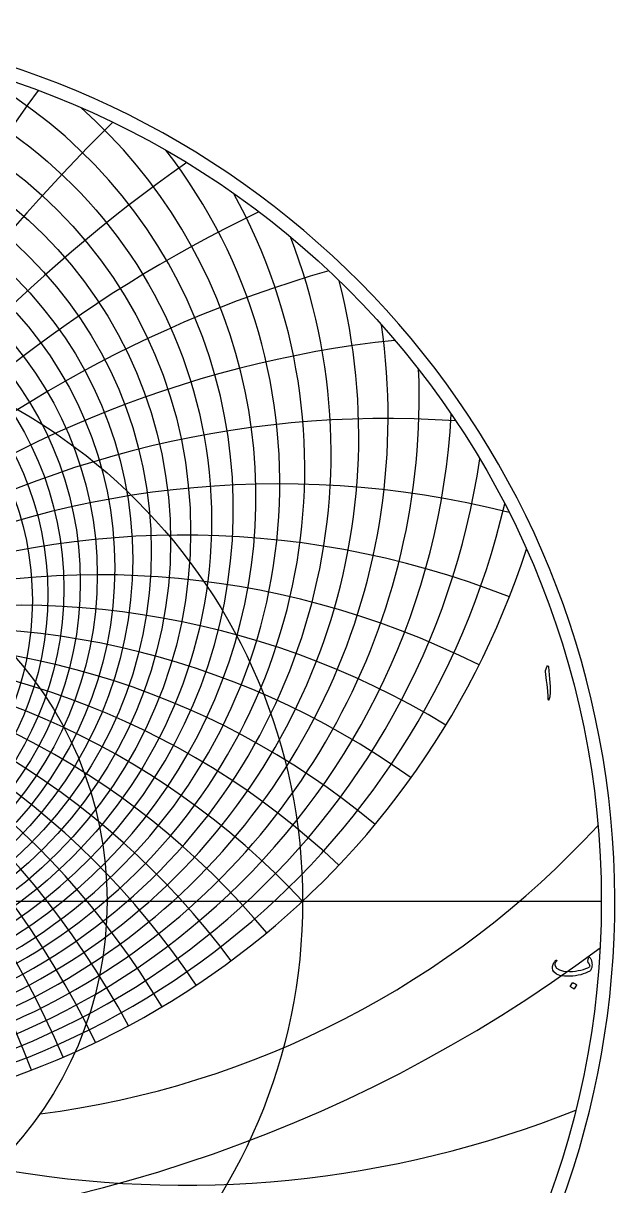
# Model space of a CAD drawing. Header units: millimetres. Extents: x -137 to 137, y -137 to 141.
# Drawn here: x 44.8 to 137.1, y -44.4 to 137 of the extents above; entities that cross this region are included whole.
import ezdxf

# ---------------------------------------------------------------- set-up
doc = ezdxf.new("R2010")
doc.units = ezdxf.units.MM
for name, color, linetype in [('CUT_OUTER', 1, 'Continuous'), ('ENGRAVE', 7, 'Continuous'), ('ENGRAVE_FINE', 8, 'Continuous'), ('TEXT', 5, 'Continuous')]:
    doc.layers.add(name, color=color, linetype=linetype)

msp = doc.modelspace()

# ---------------------------------------------------------------- linework, layer by layer
at = {"layer": 'CUT_OUTER'}
msp.add_arc((0, 0), 137.1, 204.6093, 87.8054, dxfattribs=at)
at = {"layer": 'ENGRAVE'}
msp.add_lwpolyline([(-135, 0), (135, 0)], dxfattribs=at)
for centre, radius in [((0, 0), 135), ((0, 54.68), 64.75), ((0, 48.78), 51.1), ((0, 0), 88.37), ((0, 0), 57.85)]:
    msp.add_circle(centre, radius, dxfattribs=at)
for centre, radius, start, end in [((0, 63.11), 81.09, 131.5057, 48.4943), ((0, 75.53), 101.71, 171.8618, 8.1382), ((0, 94.76), 129.57, 197.8921, 342.1079), ((0, -82.41), 120.83, 43, 137), ((0, -82.41), 120.83, 43, 137), ((29.17, 108.85), 143.21, 277.3039, 317.3401), ((69.92, 121.1), 165.42, 259.6412, 291.6701)]:
    msp.add_arc(centre, radius, start, end, dxfattribs=at)
at = {"layer": 'ENGRAVE_FINE'}
for centre, radius in [((0, 59.36), 74.15), ((0, 57.69), 70.89), ((0, 56.13), 67.76), ((0, 53.33), 61.84), ((0, 52.07), 59.03), ((0, 50.9), 56.3), ((0, 49.8), 53.66), ((0, 47.83), 48.6), ((0, 46.95), 46.18)]:
    msp.add_circle(centre, radius, dxfattribs=at)
for centre, radius, start, end in [((0, 61.17), 77.55, 116.762, 63.238), ((331.98, -82.41), 353.28, 143.7448, 172.0536), ((331.98, -82.41), 353.28, 143.7448, 172.0536), ((259.12, -82.41), 285.91, 134.4924, 170.0183), ((259.12, -82.41), 285.91, 134.4924, 170.0183), ((0, 65.22), 84.81, 142.1984, 37.8016), ((209.28, -82.41), 241.66, 125.1163, 167.9497), ((209.28, -82.41), 241.66, 125.1163, 167.9497), ((0, 67.49), 88.7, 151.0151, 28.9849), ((172.56, -82.41), 210.66, 115.5956, 165.8403), ((172.56, -82.41), 210.66, 115.5956, 165.8403), ((0, 69.95), 92.81, 158.6874, 21.3126), ((144, -82.41), 187.98, 105.9135, 163.682), ((144, -82.41), 187.98, 105.9135, 163.682), ((0, 72.62), 97.13, 165.5686, 14.4314), ((120.83, -82.41), 170.88, 96.0606, 161.4662), ((120.83, -82.41), 170.88, 96.0606, 161.4662), ((0, 78.7), 106.57, 177.6965, 2.3035), ((-101.39, -82.41), 157.73, 20.8165, 93.9606), ((-101.39, -82.41), 157.73, 20.8165, 93.9606), ((0, 82.17), 111.74, 183.1609, 356.8391), ((101.39, -82.41), 157.73, 86.0394, 159.1835), ((101.39, -82.41), 157.73, 86.0394, 159.1835), ((0, 85.97), 117.26, 188.3186, 351.6814), ((-84.61, -82.41), 147.51, 23.1765, 104.1298), ((-84.61, -82.41), 147.51, 23.1765, 104.1298), ((84.61, -82.41), 147.51, 75.8702, 156.8235), ((84.61, -82.41), 147.51, 75.8702, 156.8235), ((0, 90.15), 123.19, 193.2168, 346.7832), ((-69.76, -82.41), 139.52, 25.625, 111.3907), ((-69.76, -82.41), 139.52, 25.625, 111.3907), ((69.76, -82.41), 139.52, 68.6093, 154.375), ((69.76, -82.41), 139.52, 68.6093, 154.375), ((-56.34, -82.41), 133.32, 28.1748, 116.5417), ((-56.34, -82.41), 133.32, 28.1748, 116.5417), ((56.34, -82.41), 133.32, 63.4583, 151.8252), ((56.34, -82.41), 133.32, 63.4583, 151.8252), ((-43.98, -82.41), 128.58, 30.8397, 121.2791), ((-43.98, -82.41), 128.58, 30.8397, 121.2791), ((43.98, -82.41), 128.58, 58.7209, 149.1603), ((43.98, -82.41), 128.58, 58.7209, 149.1603), ((-32.38, -82.41), 125.09, 33.6357, 125.6522), ((-32.38, -82.41), 125.09, 33.6357, 125.6522), ((32.38, -82.41), 125.09, 54.3478, 146.3643), ((32.38, -82.41), 125.09, 54.3478, 146.3643), ((-21.31, -82.41), 122.69, 36.5806, 129.7051), ((-21.31, -82.41), 122.69, 36.5806, 129.7051), ((21.31, -82.41), 122.69, 50.2949, 143.4194), ((21.31, -82.41), 122.69, 50.2949, 143.4194), ((-10.57, -82.41), 121.29, 39.6943, 133.4764), ((-10.57, -82.41), 121.29, 39.6943, 133.4764), ((10.57, -82.41), 121.29, 46.5236, 140.3057), ((10.57, -82.41), 121.29, 46.5236, 140.3057), ((0, 173.28), 225.33, 233.2557, 306.7443)]:
    msp.add_arc(centre, radius, start, end, dxfattribs=at)
at = {"layer": 'TEXT'}
for points in [[(126.52, 36.55), (126.59, 36.7), (126.65, 36.75), (126.7, 36.7), (126.73, 36.57), (126.9, 34.67), (127.01, 33.51), (127.03, 32.58), (126.97, 31.88), (126.83, 31.42), (126.81, 31.38), (126.79, 31.36), (126.77, 31.36), (126.75, 31.37), (126.74, 31.4), (126.73, 31.43), (126.72, 31.46), (126.72, 31.5), (126.72, 31.84), (126.7, 32.2), (126.67, 32.57), (126.63, 32.97), (126.61, 33.07), (126.58, 33.35), (126.53, 33.81), (126.46, 34.44), (126.29, 35.84), (126.29, 35.91), (126.29, 35.98), (126.3, 36.05), (126.32, 36.1)], [(133.22, -8.79), (133.27, -8.85), (133.32, -8.93), (133.36, -9.01), (133.4, -9.09), (133.43, -9.18), (133.46, -9.28), (133.49, -9.38), (133.51, -9.49), (133.54, -9.71), (133.55, -9.93), (133.53, -10.15), (133.5, -10.36), (133.44, -10.55), (133.37, -10.71), (133.29, -10.82), (133.19, -10.9), (132.87, -11.07), (132.53, -11.22), (132.17, -11.35), (131.79, -11.47), (131.4, -11.56), (130.98, -11.64), (130.55, -11.69), (130.09, -11.72), (129.24, -11.71), (128.54, -11.6), (127.99, -11.37), (127.6, -11.03), (127.44, -10.76), (127.36, -10.47), (127.37, -10.17), (127.47, -9.84), (127.51, -9.77), (127.55, -9.7), (127.59, -9.63), (127.64, -9.55), (127.69, -9.48), (127.76, -9.4), (127.82, -9.32), (127.89, -9.24), (127.92, -9.22), (127.94, -9.2), (127.97, -9.2), (127.99, -9.2), (128.01, -9.21), (128.03, -9.22), (128.04, -9.24), (128.05, -9.26), (128.05, -9.28), (128.05, -9.31), (128.04, -9.33), (128.02, -9.35), (127.96, -9.43), (127.9, -9.51), (127.84, -9.59), (127.8, -9.68), (127.77, -9.76), (127.75, -9.84), (127.75, -9.92), (127.76, -10), (128, -10.43), (128.46, -10.74), (129.12, -10.92), (130.01, -10.96), (130.49, -10.95), (130.95, -10.91), (131.39, -10.84), (131.81, -10.76), (132.2, -10.65), (132.57, -10.53), (132.92, -10.38), (133.25, -10.21), (133.22, -10.05), (133.14, -9.87), (133.03, -9.67), (132.88, -9.46), (132.87, -9.44), (132.87, -9.4), (132.88, -9.35), (132.89, -9.28), (132.9, -9.27), (132.9, -9.26), (132.9, -9.26), (132.9, -9.25), (132.93, -9.15), (132.96, -9.04), (133.01, -8.92), (133.07, -8.79), (133.1, -8.75), (133.13, -8.73), (133.17, -8.75), (133.22, -8.79)], [(130.52, -12.73), (130.53, -12.72), (130.54, -12.71), (130.56, -12.71), (130.58, -12.71), (130.73, -12.78), (130.87, -12.85), (131, -12.94), (131.13, -13.04), (131.14, -13.05), (131.15, -13.07), (131.14, -13.09), (131.14, -13.1), (130.77, -13.69), (130.76, -13.7), (130.74, -13.71), (130.72, -13.7), (130.69, -13.68), (130.67, -13.67), (130.64, -13.64), (130.59, -13.61), (130.53, -13.57), (130.46, -13.53), (130.37, -13.47), (130.27, -13.41), (130.15, -13.34), (130.14, -13.33), (130.13, -13.32), (130.13, -13.31), (130.14, -13.29)]]:
    msp.add_lwpolyline(points, close=True, dxfattribs=at)

doc.saveas('drawing.dxf')
